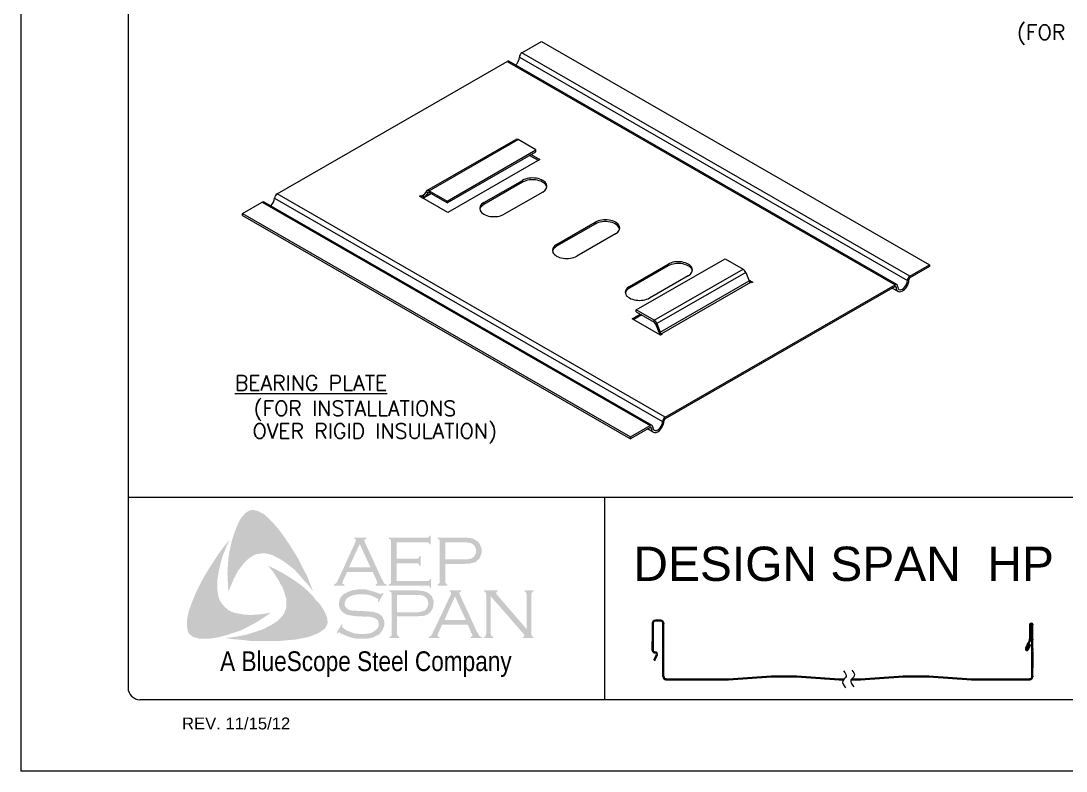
# Model space of a CAD drawing. Extents: x 110.1 to 118.6, y -2.7 to 8.3.
# Drawn here: x 110.12 to 115.6, y -2.69 to 1.25 of the extents above; entities that cross this region are included whole.
import ezdxf

# ---------------------------------------------------------------- set-up
doc = ezdxf.new("R2010")
doc.units = 0
doc.header["$LTSCALE"] = 0.5
doc.header["$MEASUREMENT"] = 0
doc.layers.get('0').update_dxf_attribs({"linetype": 'CONTINUOUS'})
for name, color, linetype in [('BORDER', 9, 'CONTINUOUS'), ('DIM', 4, 'CONTINUOUS'), ('DWG', 2, 'CONTINUOUS'), ('LAYER_1', 160, 'CONTINUOUS')]:
    doc.layers.add(name, color=color, linetype=linetype)
doc.styles.add('ROMAND', font='romand.shx')
doc.styles.get("Standard").update_dxf_attribs({"font": 'romans.shx'})
doc.styles.add('STD', font='simplex.shx', dxfattribs={"height": 0.125})

# ---------------------------------------------------------------- blocks, each defined once
blk = doc.blocks.new('Blue Logo')
at = {"layer": 'LAYER_1'}
for points in [[(-1.7113, 0.8965), (-1.6829, 0.8581), (-1.6566, 0.8197), (-1.6323, 0.7812), (-1.606, 0.7387), (-1.5858, 0.6962), (-1.5635, 0.6557), (-1.5453, 0.6112), (-1.5291, 0.5687), (-1.5514, 0.5991), (-1.5777, 0.6274), (-1.602, 0.6557), (-1.6283, 0.6841), (-1.6566, 0.7063), (-1.687, 0.7286), (-1.7032, 0.7387), (-1.7193, 0.7468), (-1.7376, 0.7569), (-1.7558, 0.763), (-1.774, 0.767), (-1.7881, 0.7691), (-1.8064, 0.767), (-1.8225, 0.765), (-1.8387, 0.7589), (-1.8529, 0.7509), (-1.8671, 0.7407), (-1.8792, 0.7306), (-1.8954, 0.7124), (-1.9096, 0.6942), (-1.9237, 0.676), (-1.9338, 0.6557), (-1.946, 0.6335), (-1.9541, 0.6133), (-1.9723, 0.5687), (-1.9763, 0.6133), (-1.9784, 0.6618), (-1.9763, 0.7063), (-1.9723, 0.7529), (-1.9642, 0.7954), (-1.9541, 0.8399), (-1.9399, 0.8824), (-1.9237, 0.9228), (-1.9116, 0.9471), (-1.9035, 0.9593), (-1.8934, 0.9694), (-1.8853, 0.9795), (-1.8731, 0.9876), (-1.861, 0.9937), (-1.8468, 0.9957), (-1.8367, 0.9957), (-1.8266, 0.9916), (-1.8144, 0.9896), (-1.8064, 0.9836), (-1.7861, 0.9734), (-1.7699, 0.9593), (-1.7537, 0.9431), (-1.7376, 0.9269), (-1.7113, 0.8965)], [(-2.0289, 0.5566), (-2.0249, 0.5384), (-2.0188, 0.5222), (-2.0107, 0.508), (-1.9986, 0.4939), (-1.9864, 0.4817), (-1.9723, 0.4696), (-1.9561, 0.4615), (-1.9399, 0.4554), (-1.9176, 0.4514), (-1.8934, 0.4473), (-1.8691, 0.4453), (-1.8448, 0.4453), (-1.8205, 0.4473), (-1.7962, 0.4494), (-1.7497, 0.4574), (-1.7881, 0.4311), (-1.8286, 0.4048), (-1.8711, 0.3826), (-1.9116, 0.3623), (-1.9561, 0.3482), (-1.9784, 0.3401), (-2.0026, 0.334), (-2.0249, 0.3279), (-2.0492, 0.3239), (-2.0735, 0.3199), (-2.0957, 0.3199), (-2.122, 0.3199), (-2.1321, 0.3219), (-2.1443, 0.3259), (-2.1564, 0.3279), (-2.1645, 0.334), (-2.1746, 0.3421), (-2.1827, 0.3502), (-2.1868, 0.3603), (-2.1888, 0.3704), (-2.1908, 0.3907), (-2.1908, 0.4109), (-2.1888, 0.4332), (-2.1847, 0.4534), (-2.1787, 0.4736), (-2.1645, 0.5121), (-2.1463, 0.5566), (-2.1261, 0.5991), (-2.1038, 0.6416), (-2.0795, 0.6821), (-2.0532, 0.7225), (-2.0269, 0.763), (-1.9986, 0.8014), (-1.9682, 0.8399), (-1.9966, 0.7731), (-2.0087, 0.7387), (-2.0168, 0.7043), (-2.0249, 0.6699), (-2.031, 0.6315), (-2.031, 0.6133), (-2.031, 0.595), (-2.031, 0.5748), (-2.0289, 0.5566)], [(-1.09, 0.7165), (-1.09, 0.6234), (-0.9302, 0.6234), (-0.9241, 0.6234), (-0.9201, 0.6274), (-0.916, 0.6294), (-0.916, 0.6335), (-0.91, 0.6335), (-0.91, 0.587), (-0.916, 0.587), (-0.916, 0.593), (-0.9201, 0.5971), (-0.9241, 0.5991), (-0.9302, 0.5991), (-1.1325, 0.5991), (-1.1325, 0.6052), (-1.1244, 0.6072), (-1.1224, 0.6112), (-1.1204, 0.6133), (-1.1204, 0.6214), (-1.1204, 0.8298), (-1.1204, 0.8358), (-1.1224, 0.8399), (-1.1265, 0.8439), (-1.1325, 0.8439), (-1.1325, 0.85), (-0.9322, 0.85), (-0.9261, 0.85), (-0.9221, 0.852), (-0.9201, 0.8561), (-0.916, 0.8621), (-0.912, 0.8621), (-0.912, 0.8156), (-0.916, 0.8156), (-0.9201, 0.8217), (-0.9221, 0.8237), (-0.9261, 0.8257), (-0.9322, 0.8257), (-1.09, 0.8257), (-1.09, 0.7407), (-0.9868, 0.7407), (-0.9808, 0.7407), (-0.9767, 0.7428), (-0.9727, 0.7468), (-0.9727, 0.7529), (-0.9646, 0.7529), (-0.9646, 0.7043), (-0.9727, 0.7043), (-0.9727, 0.7104), (-0.9767, 0.7144), (-0.9808, 0.7165), (-0.9868, 0.7165), (-1.09, 0.7165)], [(-1.4705, 0.4655), (-1.4603, 0.4433), (-1.4563, 0.4332), (-1.4543, 0.419), (-1.4522, 0.4069), (-1.4543, 0.3967), (-1.4603, 0.3846), (-1.4664, 0.3745), (-1.4826, 0.3623), (-1.5008, 0.3502), (-1.519, 0.3421), (-1.5393, 0.334), (-1.5595, 0.3279), (-1.5797, 0.3239), (-1.6202, 0.3158), (-1.6667, 0.3118), (-1.7113, 0.3077), (-1.7598, 0.3077), (-1.8064, 0.3077), (-1.8529, 0.3077), (-1.8994, 0.3138), (-1.946, 0.3178), (-1.9905, 0.3239), (-1.9541, 0.3279), (-1.9136, 0.334), (-1.8772, 0.3421), (-1.8387, 0.3543), (-1.8023, 0.3664), (-1.7861, 0.3725), (-1.7679, 0.3826), (-1.7517, 0.3907), (-1.7355, 0.4008), (-1.7193, 0.4109), (-1.7032, 0.4251), (-1.693, 0.4372), (-1.6829, 0.4494), (-1.6769, 0.4635), (-1.6708, 0.4797), (-1.6688, 0.4959), (-1.6688, 0.5121), (-1.6688, 0.5303), (-1.6748, 0.5445), (-1.6809, 0.5667), (-1.689, 0.589), (-1.7011, 0.6092), (-1.7113, 0.6294), (-1.7254, 0.6497), (-1.7376, 0.6699), (-1.7659, 0.7043), (-1.7254, 0.6841), (-1.6829, 0.6618), (-1.6404, 0.6355), (-1.6, 0.6072), (-1.5818, 0.593), (-1.5635, 0.5768), (-1.5453, 0.5586), (-1.5291, 0.5424), (-1.513, 0.5222), (-1.4968, 0.506), (-1.4826, 0.4858), (-1.4705, 0.4655)], [(-1.1588, 0.5586), (-1.1851, 0.5121), (-1.1892, 0.5141), (-1.1872, 0.5242), (-1.1872, 0.5283), (-1.1892, 0.5303), (-1.2013, 0.5364), (-1.2195, 0.5445), (-1.2378, 0.5505), (-1.258, 0.5526), (-1.2782, 0.5526), (-1.2944, 0.5526), (-1.3106, 0.5505), (-1.3248, 0.5465), (-1.3389, 0.5404), (-1.3491, 0.5343), (-1.3571, 0.5242), (-1.3612, 0.5161), (-1.3632, 0.504), (-1.3632, 0.4959), (-1.3592, 0.4878), (-1.3531, 0.4797), (-1.345, 0.4736), (-1.3349, 0.4696), (-1.3207, 0.4676), (-1.2782, 0.4655), (-1.2418, 0.4635), (-1.2155, 0.4615), (-1.2013, 0.4574), (-1.1872, 0.4534), (-1.1791, 0.4473), (-1.173, 0.4433), (-1.1669, 0.4372), (-1.1629, 0.4311), (-1.1609, 0.423), (-1.1568, 0.417), (-1.1548, 0.4069), (-1.1548, 0.3988), (-1.1568, 0.3826), (-1.1609, 0.3765), (-1.1629, 0.3684), (-1.1669, 0.3623), (-1.171, 0.3563), (-1.1831, 0.3421), (-1.1912, 0.3381), (-1.2013, 0.334), (-1.2094, 0.3279), (-1.2216, 0.3259), (-1.2438, 0.3199), (-1.2701, 0.3199), (-1.2985, 0.3199), (-1.3126, 0.3219), (-1.3268, 0.3259), (-1.3511, 0.334), (-1.3835, 0.3482), (-1.3936, 0.3543), (-1.3976, 0.3522), (-1.4017, 0.3482), (-1.4057, 0.3502), (-1.3794, 0.3967), (-1.3754, 0.3927), (-1.3774, 0.3826), (-1.3754, 0.3806), (-1.3713, 0.3765), (-1.3551, 0.3644), (-1.3349, 0.3563), (-1.3126, 0.3482), (-1.2924, 0.3462), (-1.2722, 0.3441), (-1.2499, 0.3462), (-1.2297, 0.3482), (-1.2135, 0.3563), (-1.2013, 0.3644), (-1.1932, 0.3725), (-1.1872, 0.3806), (-1.1851, 0.3887), (-1.1851, 0.3967), (-1.1872, 0.4089), (-1.1872, 0.4129), (-1.1912, 0.419), (-1.1993, 0.4251), (-1.2115, 0.4311), (-1.2216, 0.4332), (-1.2297, 0.4352), (-1.2843, 0.4372), (-1.3126, 0.4392), (-1.3349, 0.4433), (-1.3491, 0.4453), (-1.3652, 0.4534), (-1.3713, 0.4574), (-1.3754, 0.4615), (-1.3814, 0.4676), (-1.3855, 0.4736), (-1.3895, 0.4817), (-1.3915, 0.4878), (-1.3936, 0.4959), (-1.3936, 0.502), (-1.3915, 0.5161), (-1.3895, 0.5283), (-1.3835, 0.5384), (-1.3733, 0.5485), (-1.3652, 0.5566), (-1.3551, 0.5606), (-1.345, 0.5667), (-1.3329, 0.5708), (-1.3207, 0.5748), (-1.3066, 0.5768), (-1.2924, 0.5789), (-1.2762, 0.5789), (-1.2519, 0.5789), (-1.2297, 0.5728), (-1.2074, 0.5667), (-1.1811, 0.5566), (-1.173, 0.5546), (-1.169, 0.5566), (-1.1649, 0.5606), (-1.1588, 0.5586)], [(-0.5963, 0.5424), (-0.5963, 0.3462), (-0.5943, 0.3381), (-0.5923, 0.334), (-0.5882, 0.332), (-0.5822, 0.3279), (-0.5822, 0.3239), (-0.6327, 0.3239), (-0.6327, 0.3279), (-0.6267, 0.332), (-0.6226, 0.334), (-0.6226, 0.3381), (-0.6206, 0.3462), (-0.6206, 0.5526), (-0.6226, 0.5586), (-0.6226, 0.5647), (-0.6267, 0.5667), (-0.6327, 0.5687), (-0.6327, 0.5748), (-0.5599, 0.5748), (-0.5599, 0.5687), (-0.568, 0.5647), (-0.568, 0.5627), (-0.568, 0.5606), (-0.568, 0.5546), (-0.5599, 0.5465), (-0.4081, 0.3704), (-0.4081, 0.5526), (-0.4102, 0.5586), (-0.4122, 0.5647), (-0.4142, 0.5667), (-0.4203, 0.5687), (-0.4203, 0.5748), (-0.3717, 0.5748), (-0.3717, 0.5687), (-0.3778, 0.5667), (-0.3798, 0.5647), (-0.3818, 0.5586), (-0.3839, 0.5526), (-0.3839, 0.3462), (-0.3818, 0.3381), (-0.3798, 0.334), (-0.3778, 0.332), (-0.3717, 0.3279), (-0.3717, 0.3239), (-0.4284, 0.3239), (-0.4284, 0.3279), (-0.4223, 0.332), (-0.4203, 0.334), (-0.4203, 0.336), (-0.4223, 0.3421), (-0.4284, 0.3502), (-0.5963, 0.5424)]]:
    blk.add_hatch(color=7, dxfattribs=at).paths.add_polyline_path(points)
h = blk.add_hatch(color=7, dxfattribs=at)
edge = h.paths.add_edge_path(flags=16)
edge.add_spline(control_points=[(-1.2276, 0.6942), (-1.2276, 0.6942), (-1.2843, 0.8176), (-1.2843, 0.8176), (-1.2843, 0.8176), (-1.341, 0.6942), (-1.341, 0.6942), (-1.341, 0.6942), (-1.2276, 0.6942), (-1.2276, 0.6942), (-1.2276, 0.6942), (-1.2276, 0.6942), (-1.2276, 0.6942), (-1.2276, 0.6942), (-1.2276, 0.6942), (-1.2276, 0.6942)], knot_values=[0, 0, 0, 0, 1, 1, 1, 2, 2, 2, 3, 3, 3, 4, 4, 4, 5, 5, 5, 5], degree=3, periodic=0)
edge = h.paths.add_edge_path()
edge.add_spline(control_points=[(-1.2155, 0.6699), (-1.2155, 0.6699), (-1.3511, 0.6699), (-1.3511, 0.6699), (-1.3511, 0.6699), (-1.3733, 0.6214), (-1.3733, 0.6214), (-1.3733, 0.6214), (-1.3733, 0.6214), (-1.3733, 0.6214), (-1.3733, 0.6214), (-1.3754, 0.6133), (-1.3754, 0.6133), (-1.3754, 0.6133), (-1.3754, 0.6133), (-1.3754, 0.6133), (-1.3754, 0.6133), (-1.3754, 0.6112), (-1.3754, 0.6112), (-1.3754, 0.6112), (-1.3733, 0.6072), (-1.3733, 0.6072), (-1.3733, 0.6072), (-1.3652, 0.6052), (-1.3652, 0.6052), (-1.3652, 0.6052), (-1.3652, 0.5991), (-1.3652, 0.5991), (-1.3652, 0.5991), (-1.4199, 0.5991), (-1.4199, 0.5991), (-1.4199, 0.5991), (-1.4199, 0.6052), (-1.4199, 0.6052), (-1.4199, 0.6052), (-1.4199, 0.6052), (-1.4199, 0.6052), (-1.4199, 0.6052), (-1.4138, 0.6072), (-1.4138, 0.6072), (-1.4138, 0.6072), (-1.4098, 0.6112), (-1.4098, 0.6112), (-1.4098, 0.6112), (-1.4098, 0.6112), (-1.4098, 0.6112), (-1.4098, 0.6112), (-1.4037, 0.6173), (-1.4037, 0.6173), (-1.4037, 0.6173), (-1.3976, 0.6294), (-1.3976, 0.6294), (-1.3976, 0.6294), (-1.3066, 0.8277), (-1.3066, 0.8277), (-1.3066, 0.8277), (-1.3066, 0.8277), (-1.3066, 0.8277), (-1.3066, 0.8277), (-1.3045, 0.8358), (-1.3045, 0.8358), (-1.3045, 0.8358), (-1.3045, 0.8358), (-1.3045, 0.8358), (-1.3045, 0.8358), (-1.3045, 0.8399), (-1.3045, 0.8399), (-1.3045, 0.8399), (-1.3066, 0.8419), (-1.3066, 0.8419), (-1.3066, 0.8419), (-1.3126, 0.8439), (-1.3126, 0.8439), (-1.3126, 0.8439), (-1.3126, 0.85), (-1.3126, 0.85), (-1.3126, 0.85), (-1.2499, 0.85), (-1.2499, 0.85), (-1.2499, 0.85), (-1.2499, 0.8439), (-1.2499, 0.8439), (-1.2499, 0.8439), (-1.2499, 0.8439), (-1.2499, 0.8439), (-1.2499, 0.8439), (-1.258, 0.8419), (-1.258, 0.8419), (-1.258, 0.8419), (-1.26, 0.8399), (-1.26, 0.8399), (-1.26, 0.8399), (-1.26, 0.8358), (-1.26, 0.8358), (-1.26, 0.8358), (-1.26, 0.8358), (-1.26, 0.8358), (-1.26, 0.8358), (-1.258, 0.8277), (-1.258, 0.8277), (-1.258, 0.8277), (-1.169, 0.6355), (-1.169, 0.6355), (-1.169, 0.6355), (-1.169, 0.6355), (-1.169, 0.6355), (-1.169, 0.6355), (-1.1609, 0.6214), (-1.1609, 0.6214), (-1.1609, 0.6214), (-1.1568, 0.6112), (-1.1568, 0.6112), (-1.1568, 0.6112), (-1.1568, 0.6112), (-1.1568, 0.6112), (-1.1568, 0.6112), (-1.1528, 0.6072), (-1.1528, 0.6072), (-1.1528, 0.6072), (-1.1427, 0.6052), (-1.1427, 0.6052), (-1.1427, 0.6052), (-1.1427, 0.5991), (-1.1427, 0.5991), (-1.1427, 0.5991), (-1.2013, 0.5991), (-1.2013, 0.5991), (-1.2013, 0.5991), (-1.2013, 0.6052), (-1.2013, 0.6052), (-1.2013, 0.6052), (-1.2013, 0.6052), (-1.2013, 0.6052), (-1.2013, 0.6052), (-1.1973, 0.6072), (-1.1973, 0.6072), (-1.1973, 0.6072), (-1.1953, 0.6072), (-1.1953, 0.6072), (-1.1953, 0.6072), (-1.1932, 0.6112), (-1.1932, 0.6112), (-1.1932, 0.6112), (-1.1912, 0.6133), (-1.1912, 0.6133), (-1.1912, 0.6133), (-1.1912, 0.6133), (-1.1912, 0.6133), (-1.1912, 0.6133), (-1.1932, 0.6173), (-1.1932, 0.6173), (-1.1932, 0.6173), (-1.1953, 0.6254), (-1.1953, 0.6254), (-1.1953, 0.6254), (-1.2155, 0.6699), (-1.2155, 0.6699), (-1.2155, 0.6699), (-1.2155, 0.6699), (-1.2155, 0.6699), (-1.2155, 0.6699), (-1.2155, 0.6699), (-1.2155, 0.6699)], knot_values=[0, 0, 0, 0, 1, 1, 1, 2, 2, 2, 3, 3, 3, 4, 4, 4, 5, 5, 5, 6, 6, 6, 7, 7, 7, 8, 8, 8, 9, 9, 9, 10, 10, 10, 11, 11, 11, 12, 12, 12, 13, 13, 13, 14, 14, 14, 15, 15, 15, 16, 16, 16, 17, 17, 17, 18, 18, 18, 19, 19, 19, 20, 20, 20, 21, 21, 21, 22, 22, 22, 23, 23, 23, 24, 24, 24, 25, 25, 25, 26, 26, 26, 27, 27, 27, 28, 28, 28, 29, 29, 29, 30, 30, 30, 31, 31, 31, 32, 32, 32, 33, 33, 33, 34, 34, 34, 35, 35, 35, 36, 36, 36, 37, 37, 37, 38, 38, 38, 39, 39, 39, 40, 40, 40, 41, 41, 41, 42, 42, 42, 43, 43, 43, 44, 44, 44, 45, 45, 45, 46, 46, 46, 47, 47, 47, 48, 48, 48, 49, 49, 49, 50, 50, 50, 51, 51, 51, 52, 52, 52, 53, 53, 53, 54, 54, 54, 54], degree=3, periodic=0)
h = blk.add_hatch(color=7, dxfattribs=at)
edge = h.paths.add_edge_path(flags=16)
edge.add_spline(control_points=[(-0.8351, 0.7367), (-0.8351, 0.7367), (-0.742, 0.7367), (-0.742, 0.7367), (-0.742, 0.7367), (-0.742, 0.7367), (-0.742, 0.7367), (-0.742, 0.7367), (-0.7238, 0.7367), (-0.7238, 0.7367), (-0.7238, 0.7367), (-0.7096, 0.7387), (-0.7096, 0.7387), (-0.7096, 0.7387), (-0.7096, 0.7387), (-0.7096, 0.7387), (-0.7096, 0.7387), (-0.6995, 0.7407), (-0.6995, 0.7407), (-0.6995, 0.7407), (-0.6934, 0.7448), (-0.6934, 0.7448), (-0.6934, 0.7448), (-0.6934, 0.7448), (-0.6934, 0.7448), (-0.6934, 0.7448), (-0.6854, 0.7509), (-0.6854, 0.7509), (-0.6854, 0.7509), (-0.6793, 0.7589), (-0.6793, 0.7589), (-0.6793, 0.7589), (-0.6752, 0.7691), (-0.6752, 0.7691), (-0.6752, 0.7691), (-0.6732, 0.7812), (-0.6732, 0.7812), (-0.6732, 0.7812), (-0.6732, 0.7812), (-0.6732, 0.7812), (-0.6732, 0.7812), (-0.6752, 0.7933), (-0.6752, 0.7933), (-0.6752, 0.7933), (-0.6793, 0.8035), (-0.6793, 0.8035), (-0.6793, 0.8035), (-0.6854, 0.8116), (-0.6854, 0.8116), (-0.6854, 0.8116), (-0.6934, 0.8176), (-0.6934, 0.8176), (-0.6934, 0.8176), (-0.6934, 0.8176), (-0.6934, 0.8176), (-0.6934, 0.8176), (-0.6995, 0.8217), (-0.6995, 0.8217), (-0.6995, 0.8217), (-0.7096, 0.8237), (-0.7096, 0.8237), (-0.7096, 0.8237), (-0.7096, 0.8237), (-0.7096, 0.8237), (-0.7096, 0.8237), (-0.7238, 0.8257), (-0.7238, 0.8257), (-0.7238, 0.8257), (-0.742, 0.8257), (-0.742, 0.8257), (-0.742, 0.8257), (-0.8351, 0.8257), (-0.8351, 0.8257), (-0.8351, 0.8257), (-0.8351, 0.7367), (-0.8351, 0.7367), (-0.8351, 0.7367), (-0.8351, 0.7367), (-0.8351, 0.7367), (-0.8351, 0.7367), (-0.8351, 0.7367), (-0.8351, 0.7367)], knot_values=[0, 0, 0, 0, 1, 1, 1, 2, 2, 2, 3, 3, 3, 4, 4, 4, 5, 5, 5, 6, 6, 6, 7, 7, 7, 8, 8, 8, 9, 9, 9, 10, 10, 10, 11, 11, 11, 12, 12, 12, 13, 13, 13, 14, 14, 14, 15, 15, 15, 16, 16, 16, 17, 17, 17, 18, 18, 18, 19, 19, 19, 20, 20, 20, 21, 21, 21, 22, 22, 22, 23, 23, 23, 24, 24, 24, 25, 25, 25, 26, 26, 26, 27, 27, 27, 27], degree=3, periodic=0)
edge = h.paths.add_edge_path()
edge.add_spline(control_points=[(-0.8351, 0.7124), (-0.8351, 0.7124), (-0.8351, 0.6193), (-0.8351, 0.6193), (-0.8351, 0.6193), (-0.8351, 0.6193), (-0.8351, 0.6193), (-0.8351, 0.6193), (-0.8351, 0.6133), (-0.8351, 0.6133), (-0.8351, 0.6133), (-0.8331, 0.6112), (-0.8331, 0.6112), (-0.8331, 0.6112), (-0.8331, 0.6112), (-0.8331, 0.6112), (-0.8331, 0.6112), (-0.829, 0.6072), (-0.829, 0.6072), (-0.829, 0.6072), (-0.825, 0.6052), (-0.825, 0.6052), (-0.825, 0.6052), (-0.825, 0.5991), (-0.825, 0.5991), (-0.825, 0.5991), (-0.8756, 0.5991), (-0.8756, 0.5991), (-0.8756, 0.5991), (-0.8756, 0.6052), (-0.8756, 0.6052), (-0.8756, 0.6052), (-0.8756, 0.6052), (-0.8756, 0.6052), (-0.8756, 0.6052), (-0.8715, 0.6072), (-0.8715, 0.6072), (-0.8715, 0.6072), (-0.8675, 0.6112), (-0.8675, 0.6112), (-0.8675, 0.6112), (-0.8675, 0.6112), (-0.8675, 0.6112), (-0.8675, 0.6112), (-0.8654, 0.6133), (-0.8654, 0.6133), (-0.8654, 0.6133), (-0.8654, 0.6193), (-0.8654, 0.6193), (-0.8654, 0.6193), (-0.8654, 0.8318), (-0.8654, 0.8318), (-0.8654, 0.8318), (-0.8654, 0.8318), (-0.8654, 0.8318), (-0.8654, 0.8318), (-0.8654, 0.8358), (-0.8654, 0.8358), (-0.8654, 0.8358), (-0.8675, 0.8399), (-0.8675, 0.8399), (-0.8675, 0.8399), (-0.8675, 0.8399), (-0.8675, 0.8399), (-0.8675, 0.8399), (-0.8715, 0.8439), (-0.8715, 0.8439), (-0.8715, 0.8439), (-0.8756, 0.8439), (-0.8756, 0.8439), (-0.8756, 0.8439), (-0.8756, 0.85), (-0.8756, 0.85), (-0.8756, 0.85), (-0.744, 0.85), (-0.744, 0.85), (-0.744, 0.85), (-0.744, 0.85), (-0.744, 0.85), (-0.744, 0.85), (-0.7198, 0.85), (-0.7198, 0.85), (-0.7198, 0.85), (-0.6995, 0.848), (-0.6995, 0.848), (-0.6995, 0.848), (-0.6995, 0.848), (-0.6995, 0.848), (-0.6995, 0.848), (-0.6854, 0.8439), (-0.6854, 0.8439), (-0.6854, 0.8439), (-0.6732, 0.8358), (-0.6732, 0.8358), (-0.6732, 0.8358), (-0.6732, 0.8358), (-0.6732, 0.8358), (-0.6732, 0.8358), (-0.6671, 0.8318), (-0.6671, 0.8318), (-0.6671, 0.8318), (-0.6631, 0.8277), (-0.6631, 0.8277), (-0.6631, 0.8277), (-0.653, 0.8156), (-0.653, 0.8156), (-0.653, 0.8156), (-0.653, 0.8156), (-0.653, 0.8156), (-0.653, 0.8156), (-0.651, 0.8075), (-0.651, 0.8075), (-0.651, 0.8075), (-0.6469, 0.7994), (-0.6469, 0.7994), (-0.6469, 0.7994), (-0.6449, 0.7913), (-0.6449, 0.7913), (-0.6449, 0.7913), (-0.6449, 0.7812), (-0.6449, 0.7812), (-0.6449, 0.7812), (-0.6449, 0.7812), (-0.6449, 0.7812), (-0.6449, 0.7812), (-0.6449, 0.7691), (-0.6449, 0.7691), (-0.6449, 0.7691), (-0.6489, 0.7589), (-0.6489, 0.7589), (-0.6489, 0.7589), (-0.653, 0.7468), (-0.653, 0.7468), (-0.653, 0.7468), (-0.659, 0.7387), (-0.659, 0.7387), (-0.659, 0.7387), (-0.659, 0.7387), (-0.659, 0.7387), (-0.659, 0.7387), (-0.6671, 0.7326), (-0.6671, 0.7326), (-0.6671, 0.7326), (-0.6732, 0.7245), (-0.6732, 0.7245), (-0.6732, 0.7245), (-0.6813, 0.7205), (-0.6813, 0.7205), (-0.6813, 0.7205), (-0.6914, 0.7185), (-0.6914, 0.7185), (-0.6914, 0.7185), (-0.6914, 0.7185), (-0.6914, 0.7185), (-0.6914, 0.7185), (-0.7015, 0.7165), (-0.7015, 0.7165), (-0.7015, 0.7165), (-0.7137, 0.7144), (-0.7137, 0.7144), (-0.7137, 0.7144), (-0.744, 0.7124), (-0.744, 0.7124), (-0.744, 0.7124), (-0.8351, 0.7124), (-0.8351, 0.7124), (-0.8351, 0.7124), (-0.8351, 0.7124), (-0.8351, 0.7124), (-0.8351, 0.7124), (-0.8351, 0.7124), (-0.8351, 0.7124)], knot_values=[0, 0, 0, 0, 1, 1, 1, 2, 2, 2, 3, 3, 3, 4, 4, 4, 5, 5, 5, 6, 6, 6, 7, 7, 7, 8, 8, 8, 9, 9, 9, 10, 10, 10, 11, 11, 11, 12, 12, 12, 13, 13, 13, 14, 14, 14, 15, 15, 15, 16, 16, 16, 17, 17, 17, 18, 18, 18, 19, 19, 19, 20, 20, 20, 21, 21, 21, 22, 22, 22, 23, 23, 23, 24, 24, 24, 25, 25, 25, 26, 26, 26, 27, 27, 27, 28, 28, 28, 29, 29, 29, 30, 30, 30, 31, 31, 31, 32, 32, 32, 33, 33, 33, 34, 34, 34, 35, 35, 35, 36, 36, 36, 37, 37, 37, 38, 38, 38, 39, 39, 39, 40, 40, 40, 41, 41, 41, 42, 42, 42, 43, 43, 43, 44, 44, 44, 45, 45, 45, 46, 46, 46, 47, 47, 47, 48, 48, 48, 49, 49, 49, 50, 50, 50, 51, 51, 51, 52, 52, 52, 53, 53, 53, 54, 54, 54, 55, 55, 55, 56, 56, 56, 57, 57, 57, 57], degree=3, periodic=0)
h = blk.add_hatch(color=7, dxfattribs=at)
edge = h.paths.add_edge_path(flags=16)
edge.add_spline(control_points=[(-1.088, 0.4595), (-1.088, 0.4595), (-0.9929, 0.4595), (-0.9929, 0.4595), (-0.9929, 0.4595), (-0.9929, 0.4595), (-0.9929, 0.4595), (-0.9929, 0.4595), (-0.9747, 0.4595), (-0.9747, 0.4595), (-0.9747, 0.4595), (-0.9626, 0.4615), (-0.9626, 0.4615), (-0.9626, 0.4615), (-0.9626, 0.4615), (-0.9626, 0.4615), (-0.9626, 0.4615), (-0.9525, 0.4655), (-0.9525, 0.4655), (-0.9525, 0.4655), (-0.9444, 0.4676), (-0.9444, 0.4676), (-0.9444, 0.4676), (-0.9444, 0.4676), (-0.9444, 0.4676), (-0.9444, 0.4676), (-0.9363, 0.4736), (-0.9363, 0.4736), (-0.9363, 0.4736), (-0.9302, 0.4838), (-0.9302, 0.4838), (-0.9302, 0.4838), (-0.9261, 0.4939), (-0.9261, 0.4939), (-0.9261, 0.4939), (-0.9241, 0.506), (-0.9241, 0.506), (-0.9241, 0.506), (-0.9241, 0.506), (-0.9241, 0.506), (-0.9241, 0.506), (-0.9261, 0.5161), (-0.9261, 0.5161), (-0.9261, 0.5161), (-0.9302, 0.5283), (-0.9302, 0.5283), (-0.9302, 0.5283), (-0.9363, 0.5364), (-0.9363, 0.5364), (-0.9363, 0.5364), (-0.9444, 0.5424), (-0.9444, 0.5424), (-0.9444, 0.5424), (-0.9444, 0.5424), (-0.9444, 0.5424), (-0.9444, 0.5424), (-0.9525, 0.5465), (-0.9525, 0.5465), (-0.9525, 0.5465), (-0.9626, 0.5485), (-0.9626, 0.5485), (-0.9626, 0.5485), (-0.9626, 0.5485), (-0.9626, 0.5485), (-0.9626, 0.5485), (-0.9747, 0.5505), (-0.9747, 0.5505), (-0.9747, 0.5505), (-0.9929, 0.5505), (-0.9929, 0.5505), (-0.9929, 0.5505), (-1.088, 0.5505), (-1.088, 0.5505), (-1.088, 0.5505), (-1.088, 0.4595), (-1.088, 0.4595), (-1.088, 0.4595), (-1.088, 0.4595), (-1.088, 0.4595), (-1.088, 0.4595), (-1.088, 0.4595), (-1.088, 0.4595)], knot_values=[0, 0, 0, 0, 1, 1, 1, 2, 2, 2, 3, 3, 3, 4, 4, 4, 5, 5, 5, 6, 6, 6, 7, 7, 7, 8, 8, 8, 9, 9, 9, 10, 10, 10, 11, 11, 11, 12, 12, 12, 13, 13, 13, 14, 14, 14, 15, 15, 15, 16, 16, 16, 17, 17, 17, 18, 18, 18, 19, 19, 19, 20, 20, 20, 21, 21, 21, 22, 22, 22, 23, 23, 23, 24, 24, 24, 25, 25, 25, 26, 26, 26, 27, 27, 27, 27], degree=3, periodic=0)
edge = h.paths.add_edge_path()
edge.add_spline(control_points=[(-1.088, 0.4372), (-1.088, 0.4372), (-1.088, 0.3421), (-1.088, 0.3421), (-1.088, 0.3421), (-1.088, 0.3421), (-1.088, 0.3421), (-1.088, 0.3421), (-1.086, 0.3381), (-1.086, 0.3381), (-1.086, 0.3381), (-1.084, 0.334), (-1.084, 0.334), (-1.084, 0.334), (-1.084, 0.334), (-1.084, 0.334), (-1.084, 0.334), (-1.082, 0.332), (-1.082, 0.332), (-1.082, 0.332), (-1.0759, 0.3279), (-1.0759, 0.3279), (-1.0759, 0.3279), (-1.0759, 0.3239), (-1.0759, 0.3239), (-1.0759, 0.3239), (-1.1285, 0.3239), (-1.1285, 0.3239), (-1.1285, 0.3239), (-1.1285, 0.3279), (-1.1285, 0.3279), (-1.1285, 0.3279), (-1.1285, 0.3279), (-1.1285, 0.3279), (-1.1285, 0.3279), (-1.1224, 0.332), (-1.1224, 0.332), (-1.1224, 0.332), (-1.1184, 0.334), (-1.1184, 0.334), (-1.1184, 0.334), (-1.1184, 0.334), (-1.1184, 0.334), (-1.1184, 0.334), (-1.1184, 0.3381), (-1.1184, 0.3381), (-1.1184, 0.3381), (-1.1164, 0.3421), (-1.1164, 0.3421), (-1.1164, 0.3421), (-1.1164, 0.5566), (-1.1164, 0.5566), (-1.1164, 0.5566), (-1.1164, 0.5566), (-1.1164, 0.5566), (-1.1164, 0.5566), (-1.1184, 0.5606), (-1.1184, 0.5606), (-1.1184, 0.5606), (-1.1184, 0.5647), (-1.1184, 0.5647), (-1.1184, 0.5647), (-1.1184, 0.5647), (-1.1184, 0.5647), (-1.1184, 0.5647), (-1.1224, 0.5667), (-1.1224, 0.5667), (-1.1224, 0.5667), (-1.1285, 0.5687), (-1.1285, 0.5687), (-1.1285, 0.5687), (-1.1285, 0.5748), (-1.1285, 0.5748), (-1.1285, 0.5748), (-0.997, 0.5748), (-0.997, 0.5748), (-0.997, 0.5748), (-0.997, 0.5748), (-0.997, 0.5748), (-0.997, 0.5748), (-0.9727, 0.5728), (-0.9727, 0.5728), (-0.9727, 0.5728), (-0.9525, 0.5708), (-0.9525, 0.5708), (-0.9525, 0.5708), (-0.9525, 0.5708), (-0.9525, 0.5708), (-0.9525, 0.5708), (-0.9383, 0.5667), (-0.9383, 0.5667), (-0.9383, 0.5667), (-0.9241, 0.5606), (-0.9241, 0.5606), (-0.9241, 0.5606), (-0.9241, 0.5606), (-0.9241, 0.5606), (-0.9241, 0.5606), (-0.9201, 0.5566), (-0.9201, 0.5566), (-0.9201, 0.5566), (-0.914, 0.5505), (-0.914, 0.5505), (-0.914, 0.5505), (-0.9039, 0.5404), (-0.9039, 0.5404), (-0.9039, 0.5404), (-0.9039, 0.5404), (-0.9039, 0.5404), (-0.9039, 0.5404), (-0.9019, 0.5323), (-0.9019, 0.5323), (-0.9019, 0.5323), (-0.8978, 0.5222), (-0.8978, 0.5222), (-0.8978, 0.5222), (-0.8958, 0.5161), (-0.8958, 0.5161), (-0.8958, 0.5161), (-0.8958, 0.506), (-0.8958, 0.506), (-0.8958, 0.506), (-0.8958, 0.506), (-0.8958, 0.506), (-0.8958, 0.506), (-0.8978, 0.4939), (-0.8978, 0.4939), (-0.8978, 0.4939), (-0.8998, 0.4817), (-0.8998, 0.4817), (-0.8998, 0.4817), (-0.9059, 0.4716), (-0.9059, 0.4716), (-0.9059, 0.4716), (-0.912, 0.4615), (-0.912, 0.4615), (-0.912, 0.4615), (-0.912, 0.4615), (-0.912, 0.4615), (-0.912, 0.4615), (-0.9181, 0.4554), (-0.9181, 0.4554), (-0.9181, 0.4554), (-0.9261, 0.4494), (-0.9261, 0.4494), (-0.9261, 0.4494), (-0.9342, 0.4453), (-0.9342, 0.4453), (-0.9342, 0.4453), (-0.9444, 0.4413), (-0.9444, 0.4413), (-0.9444, 0.4413), (-0.9444, 0.4413), (-0.9444, 0.4413), (-0.9444, 0.4413), (-0.9525, 0.4392), (-0.9525, 0.4392), (-0.9525, 0.4392), (-0.9646, 0.4392), (-0.9646, 0.4392), (-0.9646, 0.4392), (-0.997, 0.4372), (-0.997, 0.4372), (-0.997, 0.4372), (-1.088, 0.4372), (-1.088, 0.4372), (-1.088, 0.4372), (-1.088, 0.4372), (-1.088, 0.4372), (-1.088, 0.4372), (-1.088, 0.4372), (-1.088, 0.4372)], knot_values=[0, 0, 0, 0, 1, 1, 1, 2, 2, 2, 3, 3, 3, 4, 4, 4, 5, 5, 5, 6, 6, 6, 7, 7, 7, 8, 8, 8, 9, 9, 9, 10, 10, 10, 11, 11, 11, 12, 12, 12, 13, 13, 13, 14, 14, 14, 15, 15, 15, 16, 16, 16, 17, 17, 17, 18, 18, 18, 19, 19, 19, 20, 20, 20, 21, 21, 21, 22, 22, 22, 23, 23, 23, 24, 24, 24, 25, 25, 25, 26, 26, 26, 27, 27, 27, 28, 28, 28, 29, 29, 29, 30, 30, 30, 31, 31, 31, 32, 32, 32, 33, 33, 33, 34, 34, 34, 35, 35, 35, 36, 36, 36, 37, 37, 37, 38, 38, 38, 39, 39, 39, 40, 40, 40, 41, 41, 41, 42, 42, 42, 43, 43, 43, 44, 44, 44, 45, 45, 45, 46, 46, 46, 47, 47, 47, 48, 48, 48, 49, 49, 49, 50, 50, 50, 51, 51, 51, 52, 52, 52, 53, 53, 53, 54, 54, 54, 55, 55, 55, 56, 56, 56, 57, 57, 57, 57], degree=3, periodic=0)
h = blk.add_hatch(color=7, dxfattribs=at)
edge = h.paths.add_edge_path(flags=16)
edge.add_spline(control_points=[(-0.7278, 0.419), (-0.7278, 0.419), (-0.7845, 0.5424), (-0.7845, 0.5424), (-0.7845, 0.5424), (-0.8391, 0.419), (-0.8391, 0.419), (-0.8391, 0.419), (-0.7278, 0.419), (-0.7278, 0.419), (-0.7278, 0.419), (-0.7278, 0.419), (-0.7278, 0.419), (-0.7278, 0.419), (-0.7278, 0.419), (-0.7278, 0.419)], knot_values=[0, 0, 0, 0, 1, 1, 1, 2, 2, 2, 3, 3, 3, 4, 4, 4, 5, 5, 5, 5], degree=3, periodic=0)
edge = h.paths.add_edge_path()
edge.add_spline(control_points=[(-0.7177, 0.3947), (-0.7177, 0.3947), (-0.8513, 0.3947), (-0.8513, 0.3947), (-0.8513, 0.3947), (-0.8735, 0.3462), (-0.8735, 0.3462), (-0.8735, 0.3462), (-0.8735, 0.3462), (-0.8735, 0.3462), (-0.8735, 0.3462), (-0.8756, 0.336), (-0.8756, 0.336), (-0.8756, 0.336), (-0.8756, 0.336), (-0.8756, 0.336), (-0.8756, 0.336), (-0.8756, 0.334), (-0.8756, 0.334), (-0.8756, 0.334), (-0.8735, 0.332), (-0.8735, 0.332), (-0.8735, 0.332), (-0.8654, 0.3279), (-0.8654, 0.3279), (-0.8654, 0.3279), (-0.8654, 0.3239), (-0.8654, 0.3239), (-0.8654, 0.3239), (-0.9221, 0.3239), (-0.9221, 0.3239), (-0.9221, 0.3239), (-0.9221, 0.3279), (-0.9221, 0.3279), (-0.9221, 0.3279), (-0.9221, 0.3279), (-0.9221, 0.3279), (-0.9221, 0.3279), (-0.916, 0.332), (-0.916, 0.332), (-0.916, 0.332), (-0.91, 0.334), (-0.91, 0.334), (-0.91, 0.334), (-0.91, 0.334), (-0.91, 0.334), (-0.91, 0.334), (-0.9059, 0.3421), (-0.9059, 0.3421), (-0.9059, 0.3421), (-0.8998, 0.3543), (-0.8998, 0.3543), (-0.8998, 0.3543), (-0.8068, 0.5505), (-0.8068, 0.5505), (-0.8068, 0.5505), (-0.8068, 0.5505), (-0.8068, 0.5505), (-0.8068, 0.5505), (-0.8047, 0.5606), (-0.8047, 0.5606), (-0.8047, 0.5606), (-0.8047, 0.5606), (-0.8047, 0.5606), (-0.8047, 0.5606), (-0.8047, 0.5647), (-0.8047, 0.5647), (-0.8047, 0.5647), (-0.8068, 0.5647), (-0.8068, 0.5647), (-0.8068, 0.5647), (-0.8128, 0.5687), (-0.8128, 0.5687), (-0.8128, 0.5687), (-0.8128, 0.5748), (-0.8128, 0.5748), (-0.8128, 0.5748), (-0.7521, 0.5748), (-0.7521, 0.5748), (-0.7521, 0.5748), (-0.7521, 0.5687), (-0.7521, 0.5687), (-0.7521, 0.5687), (-0.7521, 0.5687), (-0.7521, 0.5687), (-0.7521, 0.5687), (-0.7582, 0.5647), (-0.7582, 0.5647), (-0.7582, 0.5647), (-0.7602, 0.5647), (-0.7602, 0.5647), (-0.7602, 0.5647), (-0.7622, 0.5606), (-0.7622, 0.5606), (-0.7622, 0.5606), (-0.7622, 0.5606), (-0.7622, 0.5606), (-0.7622, 0.5606), (-0.7582, 0.5505), (-0.7582, 0.5505), (-0.7582, 0.5505), (-0.6712, 0.3603), (-0.6712, 0.3603), (-0.6712, 0.3603), (-0.6712, 0.3603), (-0.6712, 0.3603), (-0.6712, 0.3603), (-0.6611, 0.3441), (-0.6611, 0.3441), (-0.6611, 0.3441), (-0.657, 0.334), (-0.657, 0.334), (-0.657, 0.334), (-0.657, 0.334), (-0.657, 0.334), (-0.657, 0.334), (-0.651, 0.332), (-0.651, 0.332), (-0.651, 0.332), (-0.6449, 0.3279), (-0.6449, 0.3279), (-0.6449, 0.3279), (-0.6449, 0.3239), (-0.6449, 0.3239), (-0.6449, 0.3239), (-0.7036, 0.3239), (-0.7036, 0.3239), (-0.7036, 0.3239), (-0.7036, 0.3279), (-0.7036, 0.3279), (-0.7036, 0.3279), (-0.7036, 0.3279), (-0.7036, 0.3279), (-0.7036, 0.3279), (-0.6995, 0.33), (-0.6995, 0.33), (-0.6995, 0.33), (-0.6955, 0.332), (-0.6955, 0.332), (-0.6955, 0.332), (-0.6934, 0.334), (-0.6934, 0.334), (-0.6934, 0.334), (-0.6934, 0.3381), (-0.6934, 0.3381), (-0.6934, 0.3381), (-0.6934, 0.3381), (-0.6934, 0.3381), (-0.6934, 0.3381), (-0.6934, 0.3421), (-0.6934, 0.3421), (-0.6934, 0.3421), (-0.6975, 0.3482), (-0.6975, 0.3482), (-0.6975, 0.3482), (-0.7177, 0.3947), (-0.7177, 0.3947), (-0.7177, 0.3947), (-0.7177, 0.3947), (-0.7177, 0.3947), (-0.7177, 0.3947), (-0.7177, 0.3947), (-0.7177, 0.3947)], knot_values=[0, 0, 0, 0, 1, 1, 1, 2, 2, 2, 3, 3, 3, 4, 4, 4, 5, 5, 5, 6, 6, 6, 7, 7, 7, 8, 8, 8, 9, 9, 9, 10, 10, 10, 11, 11, 11, 12, 12, 12, 13, 13, 13, 14, 14, 14, 15, 15, 15, 16, 16, 16, 17, 17, 17, 18, 18, 18, 19, 19, 19, 20, 20, 20, 21, 21, 21, 22, 22, 22, 23, 23, 23, 24, 24, 24, 25, 25, 25, 26, 26, 26, 27, 27, 27, 28, 28, 28, 29, 29, 29, 30, 30, 30, 31, 31, 31, 32, 32, 32, 33, 33, 33, 34, 34, 34, 35, 35, 35, 36, 36, 36, 37, 37, 37, 38, 38, 38, 39, 39, 39, 40, 40, 40, 41, 41, 41, 42, 42, 42, 43, 43, 43, 44, 44, 44, 45, 45, 45, 46, 46, 46, 47, 47, 47, 48, 48, 48, 49, 49, 49, 50, 50, 50, 51, 51, 51, 52, 52, 52, 53, 53, 53, 54, 54, 54, 54], degree=3, periodic=0)
at = {"insert": (-2.0171, 0.2538), "char_height": 0.103589, "width": 1.555185, "attachment_point": 1, "style": 'STD'}
blk.add_mtext('{\\fArial Narrow|b0|i0|c0|p34;A BlueScope Steel Company}', dxfattribs=at)

msp = doc.modelspace()

# ---------------------------------------------------------------- linework, layer by layer
at = {"layer": 'BORDER'}
for p, q in [((110.1189, 8.3114), (110.1189, -2.6886)), ((110.6814, 7.8739), (110.6814, -2.2511)), ((118.2439, -1.2511), (110.6814, -1.2511)), ((113.1814, -1.2511), (113.1814, -2.3136)), ((113.4325, -1.9124), (113.4325, -2.0552)), ((113.4379, -1.9124), (113.4379, -2.0552)), ((113.4769, -1.896), (113.449, -1.896)), ((113.4769, -1.9013), (113.449, -1.9013)), ((113.488, -2.1926), (113.488, -1.9124)), ((113.4933, -2.1926), (113.4933, -1.9124)), ((115.4132, -1.9196), (115.4132, -1.9944)), ((115.4186, -1.9196), (115.4186, -1.9944)), ((115.4216, -1.9165), (115.4216, -1.9165)), ((115.4247, -2.1926), (115.4247, -1.9196)), ((115.43, -2.1926), (115.43, -1.9196)), ((113.4325, -2.0552), (113.4325, -2.0081)), ((115.4122, -1.9991), (115.3914, -2.0437)), ((115.4171, -2.0014), (115.3962, -2.046)), ((115.4018, -2.0486), (115.4129, -2.0247)), ((115.4066, -2.0508), (115.4177, -2.027)), ((115.4177, -2.027), (115.4129, -2.0247)), ((113.4536, -2.0778), (113.4413, -2.1041)), ((113.4455, -2.0623), (113.4462, -2.0623)), ((113.4459, -2.0677), (113.4466, -2.0676)), ((113.4584, -2.0801), (113.4462, -2.1064)), ((115.3954, -2.0549), (115.3954, -2.0549)), ((115.3977, -2.05), (115.3977, -2.05)), ((115.43, -2.0625), (115.43, -2.1457)), ((113.4462, -2.1064), (113.4413, -2.1041)), ((113.8326, -2.2037), (114.0563, -2.1887)), ((113.8326, -2.2091), (114.0563, -2.194)), ((114.0563, -2.1887), (114.1904, -2.1887)), ((114.0563, -2.194), (114.1904, -2.194)), ((114.1904, -2.1887), (114.4141, -2.2037)), ((114.1904, -2.194), (114.4141, -2.2091)), ((114.5262, -2.2037), (114.7499, -2.1887)), ((114.5262, -2.2091), (114.7499, -2.194)), ((114.7499, -2.1887), (114.884, -2.1887)), ((114.7499, -2.194), (114.884, -2.194)), ((114.884, -2.1887), (115.1077, -2.2037)), ((114.884, -2.194), (115.1077, -2.2091)), ((113.5044, -2.2037), (113.8326, -2.2037)), ((113.5044, -2.2091), (113.8326, -2.2091)), ((114.4141, -2.2037), (114.4412, -2.2037)), ((114.4141, -2.2091), (114.4361, -2.2091)), ((114.4758, -2.2091), (114.5262, -2.2091)), ((114.4796, -2.2037), (114.5262, -2.2037)), ((115.1077, -2.2037), (115.4136, -2.2037)), ((115.1077, -2.2091), (115.4136, -2.2091)), ((118.1814, -2.3136), (110.7439, -2.3136)), ((118.6189, -2.6886), (110.1189, -2.6886))]:
    msp.add_line(p, q, dxfattribs=at)
for centre, radius, start, end in [((113.449, -1.9124), 0.0165, 90, 180), ((113.449, -1.9124), 0.0111, 90, 180), ((113.4769, -1.9124), 0.0165, 0, 90), ((113.4769, -1.9124), 0.0111, 0, 90), ((115.4216, -1.9196), 0.00841, 90, 180), ((115.4216, -1.9196), 0.00304, 90, 180), ((115.4216, -1.9196), 0.00841, 0, 90), ((115.4216, -1.9196), 0.00304, 360, 90), ((115.4021, -1.9944), 0.0111, 335, 0), ((115.4021, -1.9944), 0.0165, 335, 0), ((113.445, -2.0552), 0.0125, 180, 274), ((113.445, -2.0552), 0.00716, 180, 274), ((113.4471, -2.0748), 0.0125, 335, 94), ((113.4471, -2.0748), 0.00716, 335, 94), ((115.399, -2.0473), 0.00841, 155, 245), ((115.399, -2.0473), 0.00841, 245, 335), ((115.399, -2.0473), 0.00304, 155, 245), ((115.399, -2.0473), 0.00304, 245, 335), ((113.5044, -2.1926), 0.0165, 180, 270), ((113.5044, -2.1926), 0.0111, 180, 270), ((115.4136, -2.1926), 0.0111, 270, 360), ((115.4136, -2.1926), 0.0165, 270, 0), ((110.7439, -2.2511), 0.0625, 180, 270)]:
    msp.add_arc(centre, radius, start, end, dxfattribs=at)
for points in [[(114.4364, -2.1627), (114.4501, -2.1919), (114.4326, -2.2143), (114.4471, -2.2508)], [(114.4793, -2.158), (114.4929, -2.1872), (114.4755, -2.2097), (114.4899, -2.2461)]]:
    msp.add_spline(points, degree=3, dxfattribs=at)
for p in [(113.4933, -1.9124), (115.43, -1.9196), (115.4025, -2.0199), (115.4132, -1.9969), (115.4132, -1.9969), (115.43, -1.9969), (115.43, -2.0513), (115.4303, -2.0458), (113.4462, -2.1064), (113.4462, -2.1064), (115.43, -2.1345), (113.4933, -2.1926), (115.43, -2.1926), (113.5044, -2.2037), (114.3385, -2.2037), (114.3385, -2.2037), (115.4136, -2.2037)]:
    msp.add_point(p, dxfattribs=at)
at = {"layer": 'DWG'}
for p, q in [((112.7483, 1.0832), (112.8518, 1.1428)), ((112.8518, 1.1428), (114.8882, -0.0299)), ((112.735, 1.0603), (114.7715, -0.1125)), ((112.735, 1.0599), (112.735, 1.0603)), ((112.735, 1.0599), (114.7715, -0.1128)), ((114.7847, -0.0895), (112.7483, 1.0832)), ((111.4636, 0.3434), (112.6702, 1.0382)), ((112.6702, 1.0382), (114.7067, -0.1345)), ((114.716, -0.1336), (112.6795, 1.0392)), ((112.2498, 0.3598), (112.7165, 0.6286)), ((112.2613, 0.3587), (112.728, 0.6274)), ((112.8221, 0.5732), (112.728, 0.6274)), ((112.3554, 0.3045), (112.8221, 0.5732)), ((112.3554, 0.2951), (112.8221, 0.5638)), ((112.7963, 0.5489), (112.843, 0.5221)), ((112.8221, 0.5638), (112.8221, 0.5732)), ((112.843, 0.5221), (112.36, 0.2439)), ((112.8348, 0.5173), (112.7881, 0.5442)), ((112.5489, 0.2965), (112.7517, 0.4133)), ((112.7517, 0.4039), (112.5489, 0.2871)), ((112.7517, 0.4133), (112.7517, 0.4039)), ((113.5001, -0.8293), (111.4636, 0.3434)), ((112.2107, 0.3299), (112.2189, 0.3346)), ((112.36, 0.2439), (112.2107, 0.3299)), ((112.2189, 0.3346), (112.2229, 0.3322)), ((112.2189, 0.3346), (112.2189, 0.3252)), ((112.2229, 0.3322), (112.234, 0.3386)), ((112.2229, 0.3322), (112.2229, 0.3228)), ((112.2472, 0.3574), (112.23, 0.3329)), ((112.2371, 0.3241), (112.23, 0.3329)), ((112.2719, 0.3432), (112.2344, 0.3217)), ((112.2543, 0.3486), (112.2371, 0.3241)), ((112.2711, 0.3437), (112.2371, 0.3241)), ((112.2543, 0.3486), (112.2472, 0.3574)), ((112.2573, 0.3504), (112.2543, 0.3486)), ((112.2613, 0.3493), (112.2613, 0.3587)), ((112.2613, 0.3587), (112.3554, 0.3045)), ((112.3554, 0.2951), (112.2613, 0.3493)), ((112.8577, 0.3522), (112.6549, 0.2354)), ((111.282, 0.2388), (111.3855, 0.2985)), ((111.3855, 0.2985), (113.422, -0.8743)), ((113.4313, -0.8734), (111.3949, 0.2994)), ((111.4503, 0.3205), (113.4868, -0.8522)), ((111.4503, 0.3201), (111.4503, 0.3205)), ((111.4503, 0.3201), (113.4868, -0.8526)), ((112.3554, 0.2951), (112.3554, 0.3045)), ((112.5489, 0.2965), (112.5489, 0.2871)), ((111.282, 0.2294), (111.282, 0.2388)), ((111.282, 0.2388), (113.3185, -0.9339)), ((111.282, 0.2294), (113.3185, -0.9433)), ((112.9307, 0.0766), (113.1335, 0.1934)), ((113.1335, 0.184), (112.9307, 0.0672)), ((113.1335, 0.1934), (113.1335, 0.184)), ((113.2396, 0.1323), (113.0368, 0.0155)), ((112.9307, 0.0766), (112.9307, 0.0672)), ((113.3481, -0.2672), (113.8148, 0.0016)), ((113.8148, 0.0016), (113.9089, -0.0526)), ((113.3125, -0.1433), (113.5153, -0.0265)), ((113.5153, -0.0359), (113.3125, -0.1527)), ((113.4422, -0.3214), (113.9089, -0.0526)), ((113.5153, -0.0265), (113.5153, -0.0359)), ((114.7847, -0.0895), (114.8882, -0.0299)), ((114.8882, -0.0393), (114.7847, -0.0989)), ((114.8882, -0.0299), (114.8882, -0.0393)), ((113.6214, -0.0876), (113.4186, -0.2044)), ((113.923, -0.0702), (113.4563, -0.3389)), ((113.923, -0.0702), (113.9402, -0.1145)), ((113.9379, -0.1085), (113.9595, -0.1209)), ((114.7796, -0.1078), (114.7796, -0.1082)), ((113.3125, -0.1433), (113.3125, -0.1527)), ((113.4736, -0.3833), (113.9402, -0.1145)), ((113.9473, -0.1233), (113.4806, -0.392)), ((113.5001, -0.8293), (114.7067, -0.1345)), ((114.7067, -0.1439), (113.5001, -0.8387)), ((113.9514, -0.1256), (113.9473, -0.1233)), ((113.9595, -0.1209), (113.9514, -0.1256)), ((114.6921, -0.1523), (114.7217, -0.1693)), ((114.7118, -0.1472), (114.7063, -0.1441)), ((114.7066, -0.1439), (114.7118, -0.1469)), ((114.7118, -0.1472), (114.7118, -0.1469)), ((114.7199, -0.1426), (114.7199, -0.1422)), ((114.7715, -0.1125), (114.7715, -0.1128)), ((113.4422, -0.3214), (113.3481, -0.2672)), ((113.3481, -0.2766), (113.3481, -0.2672)), ((113.3273, -0.3131), (113.3694, -0.2889)), ((113.4765, -0.3991), (113.3273, -0.3131)), ((113.3776, -0.2936), (113.3355, -0.3178)), ((113.3481, -0.2766), (113.4422, -0.3308)), ((113.4422, -0.3308), (113.4422, -0.3214)), ((113.4563, -0.3389), (113.4493, -0.3395)), ((113.4493, -0.3395), (113.4665, -0.3839)), ((113.4563, -0.3389), (113.4736, -0.3833)), ((113.4665, -0.3839), (113.4736, -0.3833)), ((113.4847, -0.3944), (113.4765, -0.3991)), ((113.4806, -0.392), (113.4847, -0.3944)), ((113.4806, -0.392), (113.4806, -0.3967)), ((113.3185, -0.9339), (113.422, -0.8743)), ((113.4868, -0.8522), (113.4868, -0.8526)), ((113.495, -0.8479), (113.495, -0.8476)), ((113.422, -0.8837), (113.3185, -0.9433)), ((113.4371, -0.9091), (113.4075, -0.892)), ((113.4271, -0.887), (113.4216, -0.8839)), ((113.422, -0.8837), (113.4271, -0.8866)), ((113.4271, -0.8866), (113.4271, -0.887)), ((113.4352, -0.8823), (113.4352, -0.882)), ((113.3185, -0.9433), (113.3185, -0.9339))]:
    msp.add_line(p, q, dxfattribs=at)
for centre, major_axis, ratio, start_param, end_param in [((112.7092, 1.045), (0.0182, 0.0316), 0.578093, 4.135507, 5.495853), ((112.7483, 1.0679), (-0.0093, -0.0162), 0.578093, 3.925057, 5.495853), ((112.6702, 1.0229), (0.0093, 0.0162), 0.578093, 0, 0.783464), ((112.728, 0.6086), (-0.0115, 0.02), 0.578093, 5.499721, 6.283185), ((112.8047, 0.3827), (0.075, 0), 0.575862, 5.497787, 8.63938), ((112.8047, 0.3733), (0.075, 0), 0.575862, 0.10925, 2.356194), ((111.4636, 0.3281), (-0.0093, -0.0162), 0.578093, 3.925057, 5.495853), ((112.2229, 0.3416), (0.00575, -0.00998), 0.578093, 5.499721, 6.546918), ((112.2613, 0.3399), (-0.0115, 0.02), 0.578093, 5.499721, 6.546918), ((112.2613, 0.3399), (-0.00575, 0.00998), 0.578093, 5.499721, 6.546918), ((111.3855, 0.2831), (0.0093, 0.0162), 0.578093, 0, 0.783464), ((111.4246, 0.3052), (0.0182, 0.0316), 0.578093, 4.135507, 5.495853), ((112.2229, 0.3416), (0.0115, -0.02), 0.578093, 5.561859, 6.546918), ((112.6019, 0.266), (-0.075, 0), 0.575862, 5.497787, 8.63938), ((112.6019, 0.2565), (-0.075, 0), 0.575862, 5.497787, 6.173936), ((113.1865, 0.1629), (0.075, 0), 0.575862, 5.497787, 8.63938), ((113.1865, 0.1534), (0.075, 0), 0.575862, 0.10925, 2.356194), ((112.9837, 0.0461), (-0.075, 0), 0.575862, 5.497787, 8.63938), ((112.9837, 0.0367), (-0.075, 0), 0.575862, 5.497787, 6.173936), ((113.5684, -0.057), (0.075, 0), 0.575862, 5.497787, 8.63938), ((113.5684, -0.0664), (0.075, 0), 0.575862, 0.10925, 2.356194), ((113.9089, -0.0714), (0.0115, -0.02), 0.578093, 1.310931, 2.358128), ((114.7457, -0.1277), (-0.024, -0.0416), 0.578093, 5.495853, 8.637446), ((114.7847, -0.1048), (0.0093, 0.0162), 0.578093, 0.783464, 2.354261), ((114.7847, -0.1048), (-0.00359, -0.00624), 0.578093, 3.925057, 5.495853), ((113.3656, -0.1738), (-0.075, 0), 0.575862, 5.497787, 8.63938), ((113.3656, -0.1832), (-0.075, 0), 0.575862, 5.497787, 6.173936), ((113.9473, -0.1139), (0.00575, -0.00998), 0.578093, 4.452523, 5.499721), ((114.7067, -0.1498), (0.0093, 0.0162), 0.578093, 5.495853, 7.06665), ((114.7067, -0.1498), (0.00359, 0.00624), 0.578093, 5.495853, 7.06665), ((114.7457, -0.1277), (-0.0182, -0.0316), 0.578093, 5.495853, 8.637446), ((113.4422, -0.3402), (-0.0115, 0.02), 0.578093, 4.452523, 5.499721), ((113.4422, -0.3402), (0.00575, -0.00998), 0.578093, 1.310931, 2.358128), ((113.4806, -0.3826), (0.0115, -0.02), 0.578093, 4.452523, 5.271781), ((113.4806, -0.3826), (0.00575, -0.00998), 0.578093, 4.452523, 5.499721), ((113.422, -0.8896), (0.0093, 0.0162), 0.578093, 5.495853, 7.06665), ((113.461, -0.8675), (-0.024, -0.0416), 0.578093, 5.495853, 8.637446), ((113.461, -0.8675), (-0.0182, -0.0316), 0.578093, 5.495853, 8.637446), ((113.5001, -0.8446), (0.0093, 0.0162), 0.578093, 0.783464, 2.354261), ((113.5001, -0.8446), (-0.00359, -0.00624), 0.578093, 3.925057, 5.495853), ((113.422, -0.8896), (0.00359, 0.00624), 0.578093, 5.495853, 7.06665)]:
    msp.add_ellipse(centre, major_axis=major_axis, ratio=ratio, start_param=start_param, end_param=end_param, dxfattribs=at)

# ---------------------------------------------------------------- block references
msp.add_blockref('Blue Logo', (113.1814, -2.3136), dxfattribs=at)

# ---------------------------------------------------------------- texts
at = {"layer": 'BORDER', "attachment_point": 5, "style": 'ROMAND'}
for s, insert, char_height, width in [('\\pt1.98;{\\fArial|b0|i0|c0|p34;DESIGN SPAN  HP }', (114.437, -1.6013), 0.18, 2.501468), ('\\pt0.6875;{\\fArial|b0|i0|c0|p34;REV. 11/15/12}', (111.2485, -2.4389), 0.0625, 0.805557)]:
    msp.add_mtext(s, dxfattribs=dict(at, insert=insert, char_height=char_height, width=width))
at = {"layer": 'DIM'}
for s, p in [('(FOR COPPER PANELS)', (115.347, 1.1516)), ('%%UBEARING PLATE', (111.2416, -0.6898)), ('(FOR INSTALLATIONS', (111.3405, -0.8233)), ('OVER RIGID INSULATION)', (111.3349, -0.9425))]:
    msp.add_text(s, height=0.07875, dxfattribs=at).set_placement(p)

doc.saveas('drawing.dxf')
